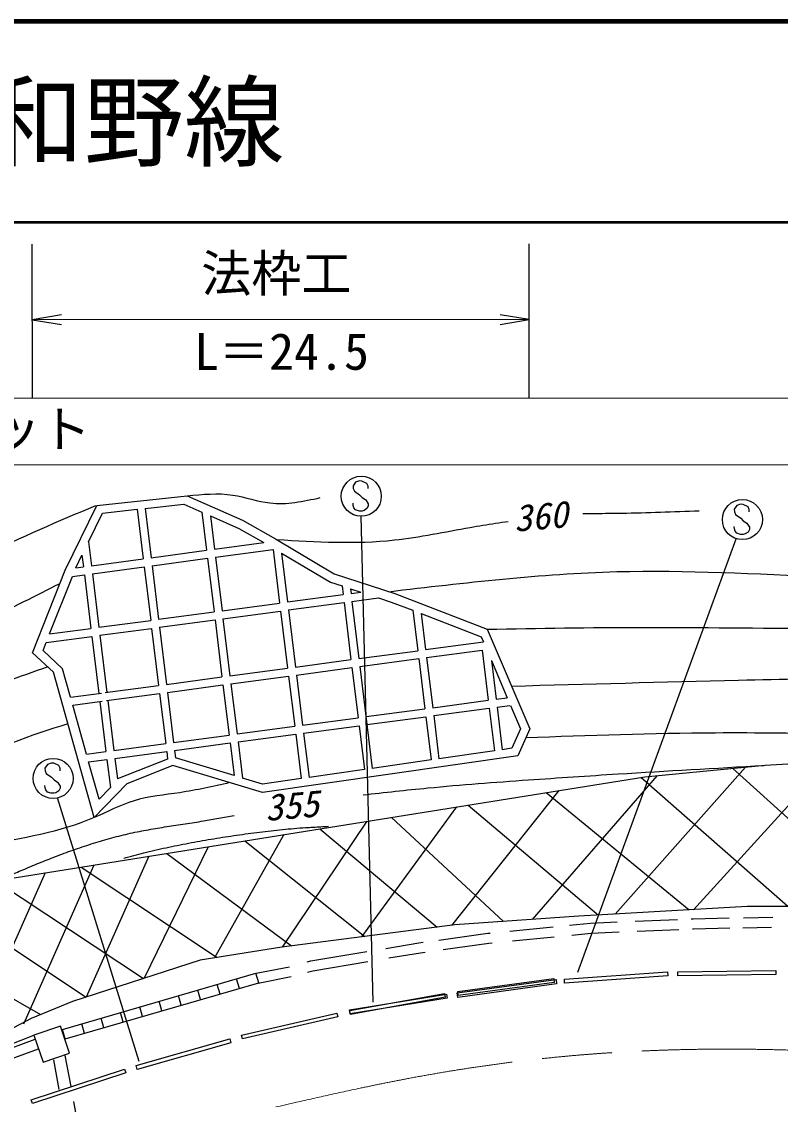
# Model space of a CAD drawing. Units: millimetres, scale not verified. Extents: x 40000 to 680000, y 20000 to 380000.
# Drawn here: x 253633 to 291488, y 325988 to 380000 of the extents above; entities that cross this region are included whole.
import ezdxf
from ezdxf.enums import TextEntityAlignment as Align

# ---------------------------------------------------------------- set-up
doc = ezdxf.new("R2010")
doc.units = ezdxf.units.MM
doc.header["$LTSCALE"] = 1000
doc.linetypes.add('CHAIN', pattern=[18.5, 12, -1.5, 3.5, -1.5])
for name, color, linetype, lineweight in [('M-BGD', 7, 'Continuous', 25), ('M-BMK', 2, 'CHAIN', 13), ('M-STR-STR3', 7, 'Continuous', 25), ('M-STR-STRC', 7, 'Continuous', 25), ('M-TTL', 2, 'Continuous', 140), ('M-TTL-LINE', 7, 'Continuous', 50)]:
    doc.layers.add(name, color=color, linetype=linetype, lineweight=lineweight)
doc.layers.add('M-TTL-TXT', color=7, linetype='Continuous')
doc.styles.add('ＭＳ ゴシック', font='')
doc.styles.get('ＭＳ ゴシック').set_extended_font_data('MS Gothic')

# ---------------------------------------------------------------- blocks, each defined once
blk = doc.blocks.new('open_arrow')
at = {"color": 0, "linetype": 'Continuous', "lineweight": -2}
blk.add_lwpolyline([(7.5, 1.25), (0, 0), (7.5, -1.25)], dxfattribs=at)

msp = doc.modelspace()

# ---------------------------------------------------------------- linework, layer by layer
at = {"layer": 'M-BGD'}
for p, q in [((257379, 355855), (261895, 356343)), ((261895, 356343), (264652, 355137)), ((255808, 352643), (257379, 355855)), ((256967, 354045), (257671, 355486)), ((257671, 355486), (259395, 355672)), ((259395, 355672), (259696, 353204)), ((259792, 355715), (261721, 355923)), ((259792, 355715), (260092, 353257)), ((261721, 355923), (262627, 355527)), ((262627, 355527), (262859, 353629)), ((263053, 355340), (263255, 353682)), ((263053, 355340), (264477, 354718)), ((264652, 355137), (266291, 354202)), ((264477, 354718), (265714, 354012)), ((256967, 354045), (257112, 352857)), ((263255, 353682), (265714, 354012)), ((266291, 354202), (269223, 352456)), ((256335, 352753), (256644, 353385)), ((256644, 353385), (256715, 352804)), ((260092, 353257), (262859, 353629)), ((263303, 353285), (266180, 353671)), ((263303, 353285), (263630, 350610)), ((266180, 353671), (266506, 350996)), ((266605, 353491), (269049, 352036)), ((266605, 353491), (266903, 351049)), ((256335, 352753), (256715, 352804)), ((257112, 352857), (259696, 353204)), ((257160, 352460), (259744, 352807)), ((259744, 352807), (260071, 350132)), ((260141, 352860), (262907, 353231)), ((260141, 352860), (260467, 350185)), ((262907, 353231), (263233, 350557)), ((254175, 348519), (255808, 352643)), ((255029, 349456), (256166, 352327)), ((256166, 352327), (256764, 352407)), ((256764, 352407), (257090, 349732)), ((257160, 352460), (257486, 349785)), ((269223, 352456), (272248, 351466)), ((269049, 352036), (269617, 351850)), ((269617, 351850), (269669, 351420)), ((270036, 351713), (270066, 351474)), ((270036, 351713), (270564, 351540)), ((266903, 351049), (269669, 351420)), ((270066, 351474), (270564, 351540)), ((270114, 351076), (271439, 351254)), ((270114, 351076), (270462, 348227)), ((271439, 351254), (272073, 351047)), ((272248, 351466), (276860, 349690)), ((260467, 350185), (263233, 350557)), ((263630, 350610), (266506, 350996)), ((263667, 350211), (266555, 350599)), ((266555, 350599), (266902, 347749)), ((266951, 350652), (269717, 351023)), ((266951, 350652), (267299, 347802)), ((269717, 351023), (270065, 348174)), ((272073, 351047), (273148, 350633)), ((273148, 350633), (273394, 348620)), ((257486, 349785), (260071, 350132)), ((260516, 349788), (263282, 350160)), ((263282, 350160), (263629, 347310)), ((263678, 350213), (264026, 347363)), ((273571, 350470), (273790, 348674)), ((273571, 350470), (276565, 349317)), ((255029, 349456), (257090, 349732)), ((257535, 349388), (260119, 349735)), ((260119, 349735), (260467, 346886)), ((260516, 349788), (260863, 346939)), ((276860, 349690), (278982, 344719)), ((254699, 348624), (254860, 349029)), ((254860, 349029), (257138, 349335)), ((257138, 349335), (257486, 346486)), ((257535, 349388), (257883, 346539)), ((273790, 348674), (276674, 349061)), ((276565, 349317), (276674, 349061)), ((255225, 347544), (254175, 348519)), ((255675, 347719), (254699, 348624)), ((270462, 348227), (273394, 348620)), ((273839, 348276), (276605, 348648)), ((276605, 348648), (276910, 346147)), ((267299, 347802), (270065, 348174)), ((270510, 347830), (273442, 348223)), ((273442, 348223), (273747, 345723)), ((273839, 348276), (274144, 345776)), ((277071, 348131), (277307, 346200)), ((277071, 348131), (277863, 346275)), ((257250, 340296), (255225, 347544)), ((256072, 346296), (255675, 347719)), ((260863, 346939), (263629, 347310)), ((264026, 347363), (266902, 347749)), ((264074, 346966), (266951, 347352)), ((266951, 347352), (267256, 344851)), ((267347, 347405), (270114, 347777)), ((267347, 347405), (267653, 344905)), ((270114, 347777), (270419, 345276)), ((270510, 347830), (271130, 342749)), ((257793, 346527), (260467, 346886)), ((260912, 346542), (263678, 346913)), ((263678, 346913), (263983, 344412)), ((264074, 346966), (264380, 344465)), ((256072, 346296), (257613, 346503)), ((257862, 346132), (260515, 346488)), ((260515, 346488), (260820, 343988)), ((260912, 346542), (261217, 344041)), ((277307, 346200), (277863, 346275)), ((256181, 345907), (257645, 346103)), ((256865, 343457), (256181, 345907)), ((257535, 346088), (257840, 343588)), ((257931, 346142), (258236, 343641)), ((270815, 345329), (273747, 345723)), ((274144, 345776), (276910, 346147)), ((274192, 345379), (276959, 345750)), ((276959, 345750), (277218, 343625)), ((277355, 345803), (277998, 345889)), ((277355, 345803), (277614, 343682)), ((278026, 345893), (278527, 344718)), ((267653, 344905), (270419, 345276)), ((270864, 344932), (273796, 345325)), ((273796, 345325), (274059, 343170)), ((274192, 345379), (274455, 343227)), ((264380, 344465), (267256, 344851)), ((267701, 344508), (270467, 344879)), ((270467, 344879), (270734, 342692)), ((278527, 344718), (278096, 343752)), ((278982, 344719), (278382, 343373)), ((261217, 344041), (263983, 344412)), ((264428, 344068), (267305, 344454)), ((264428, 344068), (264648, 342264)), ((267305, 344454), (267575, 342237)), ((267701, 344508), (267971, 342294)), ((256865, 343457), (257840, 343588)), ((258236, 343641), (260820, 343988)), ((258285, 343244), (260869, 343591)), ((260869, 343591), (260916, 343203)), ((261265, 343644), (264032, 344015)), ((261265, 343644), (261311, 343268)), ((264032, 344015), (264230, 342390)), ((277218, 343625), (274455, 343227)), ((278096, 343752), (277614, 343682)), ((256974, 343068), (257888, 343191)), ((257494, 341205), (256974, 343068)), ((257888, 343191), (258059, 341793)), ((258285, 343244), (258409, 342225)), ((260916, 343203), (258409, 342225)), ((264230, 342390), (261311, 343268)), ((278382, 343373), (265655, 341541)), ((274059, 343170), (271130, 342749)), ((293869, 343086), (287148, 335699)), ((290738, 342904), (296143, 343218)), ((261182, 342887), (258873, 341986)), ((265655, 341541), (261182, 342887)), ((270734, 342692), (267971, 342294)), ((289754, 342810), (283245, 335474)), ((284725, 342331), (290738, 342904)), ((296768, 335822), (289118, 342749)), ((244626, 335905), (284725, 342331)), ((258873, 341986), (257250, 340296)), ((265655, 341961), (264648, 342264)), ((267575, 342237), (265655, 341961)), ((285341, 342389), (279112, 335208)), ((291869, 335858), (284520, 342290)), ((258059, 341793), (257494, 341205)), ((280441, 341644), (275078, 334918)), ((279804, 341542), (286939, 335687)), ((275324, 340824), (270582, 334341)), ((275916, 340919), (282417, 335427)), ((272082, 340305), (277671, 335108)), ((270855, 340108), (266633, 333835)), ((268514, 339733), (274360, 334826)), ((266712, 339444), (263248, 333298)), ((262940, 338840), (259750, 332280)), ((264762, 339132), (270763, 334365)), ((259971, 338364), (256858, 331342)), ((260872, 338509), (267093, 333894)), ((257236, 337926), (253719, 329994)), ((256602, 337824), (263394, 333321)), ((254800, 337536), (250979, 328918)), ((252343, 337142), (259706, 332266)), ((248922, 336594), (256854, 331341)), ((244994, 335964), (254578, 330463)), ((289831, 335854), (281435, 335370)), ((296365, 335865), (289831, 335854)), ((275242, 334939), (266608, 333832)), ((281435, 335370), (275242, 334939)), ((280973, 334925), (282018, 335028)), ((282018, 335028), (283348, 335086)), ((284238, 335124), (286356, 335216)), ((287040, 335245), (287142, 335250)), ((287142, 335250), (288930, 335286)), ((289645, 335301), (291113, 335331)), ((274454, 334187), (276891, 334525)), ((276891, 334525), (277008, 334536)), ((277992, 334633), (280150, 334845)), ((278126, 334144), (280207, 334348)), ((281086, 334434), (282053, 334529)), ((282053, 334529), (283438, 334589)), ((284337, 334628), (286422, 334718)), ((287102, 334747), (287158, 334750)), ((287158, 334750), (288969, 334787)), ((289610, 334800), (291054, 334829)), ((266608, 333832), (262546, 333186)), ((271796, 333770), (273454, 334048)), ((273454, 334048), (273672, 334078)), ((274671, 333712), (276950, 334028)), ((276950, 334028), (277115, 334044)), ((268067, 333146), (270855, 333613)), ((271952, 333290), (273529, 333554)), ((273529, 333554), (273764, 333586)), ((262546, 333186), (256162, 331117)), ((265341, 332537), (267004, 332845)), ((267874, 333098), (268067, 333146)), ((268169, 332656), (270912, 333115)), ((255667, 329729), (265321, 332532)), ((264495, 331771), (264356, 332252)), ((265461, 332052), (265321, 332532)), ((265440, 332042), (267084, 332370)), ((267898, 332588), (268169, 332656)), ((275367, 331544), (280295, 332223)), ((275392, 331621), (280180, 332264)), ((280180, 332264), (280207, 332066)), ((280295, 332223), (280326, 331995)), ((280711, 332227), (285851, 332605)), ((280726, 332027), (280711, 332227)), ((285866, 332405), (280726, 332027)), ((285851, 332605), (285866, 332405)), ((286367, 332600), (291260, 332669)), ((286370, 332400), (286367, 332600)), ((291263, 332469), (286370, 332400)), ((291260, 332669), (291263, 332469)), ((255807, 329249), (265461, 332052)), ((262564, 331211), (262425, 331691)), ((263530, 331491), (263390, 331971)), ((280326, 331995), (275398, 331316)), ((280207, 332066), (275419, 331422)), ((256162, 331117), (254101, 330266)), ((260634, 330650), (260494, 331131)), ((261599, 330931), (261460, 331411)), ((269996, 330701), (274828, 331481)), ((270001, 330674), (274737, 331525)), ((274860, 331284), (270028, 330504)), ((274772, 331328), (270036, 330477)), ((274737, 331525), (274772, 331328)), ((274828, 331481), (274860, 331284)), ((275398, 331316), (275367, 331544)), ((275419, 331422), (275392, 331621)), ((258703, 330090), (258564, 330570)), ((259668, 330370), (259529, 330850)), ((270028, 330504), (269996, 330701)), ((270036, 330477), (270001, 330674)), ((254101, 330266), (253226, 329800)), ((257738, 329810), (257598, 330290)), ((264609, 329445), (269357, 330542)), ((269402, 330347), (264654, 329250)), ((269357, 330542), (269402, 330347)), ((255566, 329889), (254244, 329441)), ((256022, 328539), (255566, 329889)), ((255807, 329249), (255667, 329729)), ((256772, 329529), (256633, 330009)), ((243026, 325065), (254244, 329441)), ((243026, 325065), (254313, 329239)), ((254244, 329441), (254701, 328092)), ((259342, 327925), (264017, 329256)), ((264072, 329063), (259397, 327733)), ((264017, 329256), (264072, 329063)), ((264654, 329250), (264609, 329445)), ((243209, 324599), (254473, 328765)), ((254701, 328092), (256022, 328539)), ((255790, 328422), (256079, 326871)), ((255219, 328211), (255496, 326723)), ((259397, 327733), (259342, 327925)), ((254108, 326213), (258770, 327747)), ((258833, 327557), (254170, 326023)), ((258770, 327747), (258833, 327557)), ((254170, 326023), (254108, 326213)), ((256218, 326125), (256544, 324376))]:
    msp.add_line(p, q, dxfattribs=at)
for points, knots in [([(261895, 356343), (262660, 356420), (263425, 356498), (264173, 356384), (264794, 356288), (265404, 356060), (266023, 355988), (266848, 355892), (267690, 356073), (268532, 356254)], [0, 0, 0, 0, 1, 1, 1, 2, 2, 2, 3, 3, 3, 3]), ([(257319, 355849), (255450, 355063), (253581, 354277), (251758, 353339), (250627, 352758), (249515, 352118), (248324, 351752), (246901, 351314), (245367, 351268), (243833, 351221)], [0, 0, 0, 0, 1, 1, 1, 2, 2, 2, 3, 3, 3, 3]), ([(281630, 355469), (281845, 355469), (282060, 355469), (282276, 355470), (282491, 355471), (282706, 355472), (282922, 355474), (283137, 355476), (283352, 355479), (283568, 355483), (284859, 355503), (286151, 355554), (287442, 355604)], [0, 0, 0, 0, 1, 1, 1, 2, 2, 2, 3, 3, 3, 4, 4, 4, 4]), ([(266356, 354163), (268323, 354049), (270290, 353934), (272232, 354142), (273500, 354278), (274757, 354552), (276018, 354772), (276228, 354809), (276438, 354844), (276648, 354878), (276859, 354913), (277069, 354947), (277280, 354979), (277490, 355010), (277701, 355040), (277912, 355070)], [0, 0, 0, 0, 1, 1, 1, 2, 2, 2, 3, 3, 3, 4, 4, 4, 5, 5, 5, 5]), ([(271949, 351564), (275739, 352013), (279528, 352462), (283329, 352563), (286802, 352655), (290286, 352456), (293765, 352304), (296055, 352204), (298345, 352124), (300634, 352043)], [0, 0, 0, 0, 1, 1, 1, 2, 2, 2, 3, 3, 3, 3]), ([(255539, 351963), (254331, 351350), (253123, 350738), (251892, 350169), (250561, 349554), (249203, 348991), (247797, 348581), (246379, 348169), (244912, 347913), (243439, 347787), (242165, 347677), (240886, 347665), (239608, 347652)], [0, 0, 0, 0, 1, 1, 1, 2, 2, 2, 3, 3, 3, 4, 4, 4, 4]), ([(276860, 349690), (279431, 349735), (282001, 349779), (284571, 349782), (287518, 349785), (290465, 349734), (293416, 349748), (296472, 349761), (299533, 349845), (302575, 349674), (307242, 349412), (311865, 348552), (316487, 347693)], [0, 0, 0, 0, 1, 1, 1, 2, 2, 2, 3, 3, 3, 4, 4, 4, 4]), ([(254938, 347811), (253511, 347319), (252084, 346827), (250705, 346205), (248940, 345409), (247252, 344400), (245422, 343825), (243735, 343295), (241925, 343134), (240139, 343029), (239210, 342975), (238288, 342935), (237365, 342896)], [0, 0, 0, 0, 1, 1, 1, 2, 2, 2, 3, 3, 3, 4, 4, 4, 4]), ([(278071, 346853), (281850, 346956), (285628, 347059), (289408, 347150), (293723, 347254), (298040, 347343), (302353, 347157), (306650, 346971), (310944, 346511), (315167, 345710), (317204, 345324), (319224, 344858), (321244, 344393)], [0, 0, 0, 0, 1, 1, 1, 2, 2, 2, 3, 3, 3, 4, 4, 4, 4]), ([(255944, 344970), (254057, 344377), (252170, 343784), (250575, 342639), (249444, 341827), (248461, 340737), (247273, 340127), (245407, 339168), (243037, 339393), (240801, 339331), (238981, 339281), (237249, 339040), (235518, 338800)], [0, 0, 0, 0, 1, 1, 1, 2, 2, 2, 3, 3, 3, 4, 4, 4, 4]), ([(324191, 340917), (320259, 341840), (316328, 342763), (312342, 343321), (308525, 343855), (304658, 344053), (300796, 344218), (296609, 344397), (292428, 344537), (288246, 344513), (285092, 344495), (281937, 344383), (278782, 344271)], [0, 0, 0, 0, 1, 1, 1, 2, 2, 2, 3, 3, 3, 4, 4, 4, 4]), ([(270671, 341431), (271746, 341550), (272821, 341669), (273897, 341772), (275567, 341933), (277241, 342058), (278915, 342175), (280408, 342279), (281902, 342378), (283396, 342472), (285819, 342623), (288243, 342759), (290667, 342895)], [0, 0, 0, 0, 1, 1, 1, 2, 2, 2, 3, 3, 3, 4, 4, 4, 4]), ([(264010, 342036), (263187, 341850), (262363, 341663), (261524, 341537), (260756, 341421), (259975, 341356), (259241, 341133), (258557, 340924), (257914, 340579), (257250, 340296), (255518, 339558), (253643, 339250), (251789, 338913), (250076, 338601), (248380, 338265), (246686, 337903), (243919, 337313), (241156, 336657), (238360, 336220), (235915, 335838), (233445, 335624), (230974, 335410)], [0, 0, 0, 0, 1, 1, 1, 2, 2, 2, 3, 3, 3, 4, 4, 4, 5, 5, 5, 6, 6, 6, 7, 7, 7, 7]), ([(252979, 337379), (253009, 337392), (253039, 337405), (253069, 337418), (253308, 337523), (253547, 337627), (253786, 337729), (254056, 337843), (254327, 337956), (254599, 338065), (254871, 338175), (255144, 338282), (255419, 338387), (255716, 338499), (256014, 338609), (256314, 338714), (256614, 338819), (256915, 338920), (257218, 339015), (257521, 339110), (257826, 339199), (258132, 339282), (258438, 339365), (258746, 339441), (259055, 339510), (259356, 339576), (259659, 339636), (259962, 339691), (260265, 339745), (260570, 339795), (260874, 339843), (261179, 339891), (261484, 339937), (261790, 339984), (262095, 340030), (262400, 340077), (262704, 340127), (262832, 340148), (262960, 340169), (263087, 340191), (263214, 340213), (263342, 340236), (263469, 340258), (263597, 340281), (263724, 340304), (263851, 340327), (263978, 340350), (264106, 340373), (264233, 340396)], [0, 0, 0, 0, 1, 1, 1, 2, 2, 2, 3, 3, 3, 4, 4, 4, 5, 5, 5, 6, 6, 6, 7, 7, 7, 8, 8, 8, 9, 9, 9, 10, 10, 10, 11, 11, 11, 12, 12, 12, 13, 13, 13, 14, 14, 14, 15, 15, 15, 16, 16, 16, 16]), ([(258728, 338273), (258770, 338284), (258812, 338296), (258854, 338307), (259190, 338397), (259526, 338484), (259863, 338567), (260234, 338657), (260605, 338741), (260978, 338821), (261352, 338900), (261726, 338975), (262101, 339045), (262476, 339115), (262852, 339180), (263228, 339242), (263605, 339303), (263982, 339361), (264360, 339415), (264741, 339470), (265122, 339522), (265504, 339569), (265885, 339616), (266267, 339658), (266650, 339697), (267032, 339735), (267415, 339770), (267798, 339795), (268053, 339812), (268309, 339825), (268565, 339838), (268693, 339845), (268820, 339853), (268948, 339860)], [0, 0, 0, 0, 1, 1, 1, 2, 2, 2, 3, 3, 3, 4, 4, 4, 5, 5, 5, 6, 6, 6, 7, 7, 7, 8, 8, 8, 9, 9, 9, 10, 10, 10, 11, 11, 11, 11])]:
    msp.add_open_spline(points, degree=3, knots=knots, dxfattribs=at)
at = {"layer": 'M-BMK'}
msp.add_open_spline([(266323, 325858), (268506, 326357), (270689, 326855), (272889, 327271), (275398, 327746), (277929, 328113), (280471, 328358), (282310, 328535), (284155, 328648), (286001, 328703), (288794, 328787), (291591, 328739), (294382, 328594), (296477, 328484), (298570, 328319), (300654, 328084), (303367, 327777), (306067, 327350), (308750, 326834), (311088, 326384), (313412, 325866), (315707, 325241), (318420, 324501), (321090, 323611), (323747, 322679), (326367, 321761), (328975, 320802), (331502, 319662), (333663, 318687), (335766, 317580), (337832, 316415), (339594, 315423), (341329, 314388), (343054, 313336), (343631, 312984), (344207, 312630), (344777, 312269), (346074, 311447), (347343, 310584), (348595, 309696), (348804, 309548), (349012, 309399), (349219, 309249), (349427, 309100), (349634, 308950), (349841, 308799), (350047, 308648), (350254, 308497), (350459, 308345), (350853, 308054), (351245, 307760), (351636, 307464), (352026, 307168), (352416, 306871), (352804, 306572), (353183, 306279), (353561, 305985), (353939, 305690)], degree=3, knots=[0, 0, 0, 0, 1, 1, 1, 2, 2, 2, 3, 3, 3, 4, 4, 4, 5, 5, 5, 6, 6, 6, 7, 7, 7, 8, 8, 8, 9, 9, 9, 10, 10, 10, 11, 11, 11, 12, 12, 12, 13, 13, 13, 14, 14, 14, 15, 15, 15, 16, 16, 16, 17, 17, 17, 18, 18, 18, 19, 19, 19, 19], dxfattribs=at)
at = {"layer": 'M-STR-STR3'}
for p, q in [((254168, 361202), (254164, 368902)), ((278952, 361215), (278948, 368915)), ((278950, 365141), (254166, 365128)), ((313816, 361233), (71155, 361106)), ((313818, 357906), (214308, 357854))]:
    msp.add_line(p, q, dxfattribs=at)
at = {"layer": 'M-STR-STRC'}
for p, q in [((270295, 357021), (270171, 356837)), ((270487, 357087), (270295, 357021)), ((270608, 357084), (270487, 357087)), ((270859, 356966), (270608, 357084)), ((270171, 356837), (270174, 356705)), ((270174, 356705), (270237, 356576)), ((270237, 356576), (270493, 356394)), ((270922, 356834), (270859, 356966)), ((270922, 356705), (270922, 356834)), ((270175, 355857), (270172, 355978)), ((270493, 356394), (270622, 356263)), ((270622, 356263), (270801, 356147)), ((270801, 356147), (270928, 355947)), ((270928, 355947), (270922, 355836)), ((270214, 355754), (270175, 355857)), ((270298, 355644), (270214, 355754)), ((270485, 355583), (270298, 355644)), ((270620, 355583), (270485, 355583)), ((270720, 355612), (270620, 355583)), ((270862, 355705), (270720, 355612)), ((270922, 355836), (270862, 355705)), ((289314, 355856), (289190, 355672)), ((289190, 355672), (289193, 355540)), ((289193, 355540), (289256, 355411)), ((289256, 355411), (289511, 355230)), ((289506, 355922), (289314, 355856)), ((289627, 355920), (289506, 355922)), ((289877, 355801), (289627, 355920)), ((289940, 355670), (289877, 355801)), ((289940, 355541), (289940, 355670)), ((271174, 331080), (270574, 355324)), ((289511, 355230), (289640, 355098)), ((289640, 355098), (289820, 354982)), ((289820, 354982), (289946, 354782)), ((289193, 354692), (289190, 354814)), ((289233, 354590), (289193, 354692)), ((289317, 354479), (289233, 354590)), ((289504, 354419), (289317, 354479)), ((289638, 354419), (289504, 354419)), ((289738, 354448), (289638, 354419)), ((289880, 354540), (289738, 354448)), ((289941, 354672), (289880, 354540)), ((289946, 354782), (289941, 354672)), ((281390, 332578), (289290, 354208)), ((255113, 343009), (254921, 342943)), ((255234, 343007), (255113, 343009)), ((255484, 342888), (255234, 343007)), ((254921, 342943), (254797, 342759)), ((254797, 342759), (254800, 342627)), ((254800, 342627), (254863, 342498)), ((254863, 342498), (255119, 342317)), ((255548, 342757), (255484, 342888)), ((255548, 342628), (255548, 342757)), ((254800, 341779), (254798, 341900)), ((255119, 342317), (255248, 342185)), ((255248, 342185), (255427, 342069)), ((255427, 342069), (255553, 341869)), ((254840, 341677), (254800, 341779)), ((254924, 341566), (254840, 341677)), ((255111, 341506), (254924, 341566)), ((255245, 341506), (255111, 341506)), ((255346, 341535), (255245, 341506)), ((255488, 341627), (255346, 341535)), ((255548, 341759), (255488, 341627)), ((255553, 341869), (255548, 341759)), ((259502, 328134), (255428, 341272))]:
    msp.add_line(p, q, dxfattribs=at)
for centre in [(270579, 356324), (289597, 355160), (255205, 342247)]:
    msp.add_circle(centre, 1000, dxfattribs=at)
at = {"layer": 'M-TTL'}
msp.add_line((680000, 380000), (40000, 380000), dxfattribs=at)
at = {"layer": 'M-TTL-LINE'}
msp.add_line((40000, 370000), (680000, 370000), dxfattribs=at)

# ---------------------------------------------------------------- block references
at = {"layer": 'M-STR-STR3', "xscale": 193, "yscale": 193}
msp.add_blockref('open_arrow', (254166, 365128), dxfattribs=at)
at = {"layer": 'M-STR-STR3', "xscale": 193, "yscale": 193, "rotation": 180}
msp.add_blockref('open_arrow', (278950, 365141), dxfattribs=at)

# ---------------------------------------------------------------- texts
at = {"layer": 'M-BGD', "style": 'ＭＳ ゴシック', "oblique": 15}
for s, p in [('360', (278275, 354159)), ('355', (265859, 339727))]:
    msp.add_text(s, height=1320, rotation=5.03, dxfattribs=at).set_placement(p, align=Align.BOTTOM_LEFT)
at = {"layer": 'M-STR-STR3', "style": 'ＭＳ ゴシック'}
for s, p in [('法枠工', (262591, 368358)), ('L＝24.5', (262228, 364462)), ('ロックネット', (242085, 360588))]:
    msp.add_text(s, height=1833, rotation=0.03, dxfattribs=at).set_placement(p, align=Align.TOP_LEFT)
at = {"layer": 'M-TTL-TXT', "style": 'ＭＳ ゴシック'}
msp.add_text('主要地方道萩津和野線', height=3666, dxfattribs=at).set_placement((216734, 375000), align=Align.MIDDLE_LEFT)

doc.saveas('drawing.dxf')
